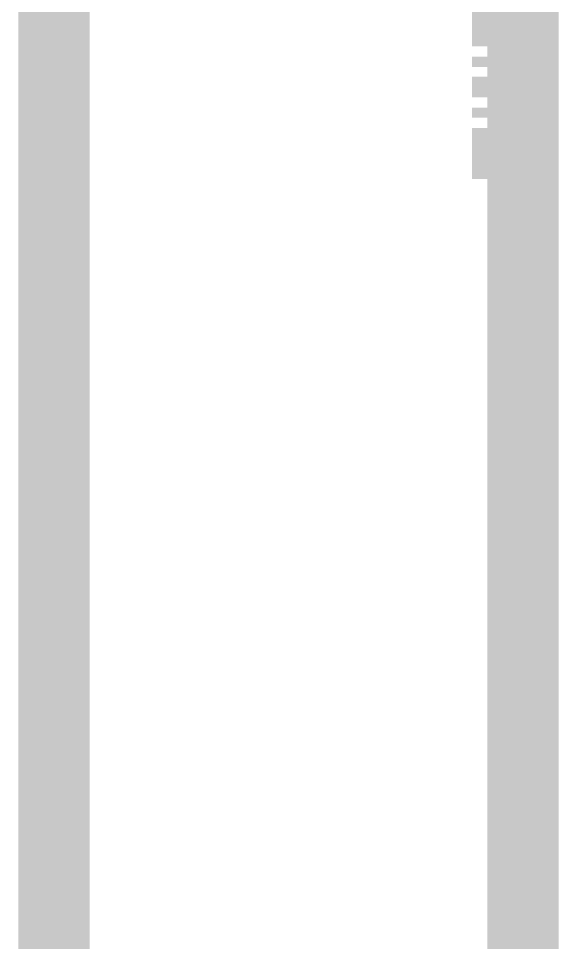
# Model space of a CAD drawing. Extents: x 0.4 to 11.4, y 0.4 to 16.2.
# Drawn here: x 4.8003 to 4.8886, y 8.5495 to 8.7007 of the extents above; entities that cross this region are included whole.
import ezdxf

# ---------------------------------------------------------------- set-up
doc = ezdxf.new("R2010")
doc.units = 0
doc.header["$MEASUREMENT"] = 0

msp = doc.modelspace()

# ---------------------------------------------------------------- linework, layer by layer
at = {"color": 0}
for points, const_width in [([(4.8061, 12.6895), (4.8061, 4.64947)], 0.01167), ([(4.88276, 12.6694), (4.88276, 4.63113)], 0.01167), ([(4.87776, 8.69612), (4.87776, 8.69943), (4.87776, 8.70111), (4.87776, 8.70443)], 0.00667), ([(4.87776, 8.69276), (4.87776, 8.69444)], 0.00667), ([(4.87776, 8.68778), (4.87776, 8.69114)], 0.00667), ([(4.87776, 8.68446), (4.87776, 8.68608)], 0.00667), ([(4.87776, 8.67443), (4.87776, 8.67779), (4.87776, 8.67947), (4.87776, 8.68278)], 0.00667)]:
    msp.add_lwpolyline(points, dxfattribs=dict(at, const_width=const_width))

doc.saveas('drawing.dxf')
